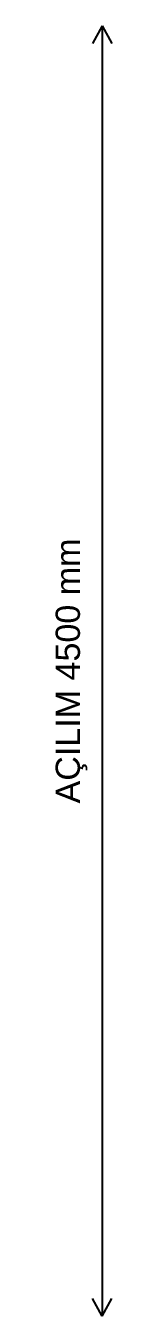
# Model space of a CAD drawing. Header units: millimetres. Extents: x -7074 to 8488, y -9300 to 1199.
# Drawn here: x -64 to 134, y -4500 to 0 of the extents above; entities that cross this region are included whole.
import ezdxf
from ezdxf.enums import TextEntityAlignment as Align

# ---------------------------------------------------------------- set-up
doc = ezdxf.new("R2010")
doc.units = ezdxf.units.MM
doc.layers.add('DIM', color=1, linetype='CONTINUOUS')
doc.styles.get("Standard").update_dxf_attribs({"font": 'arial.ttf'})

msp = doc.modelspace()

# ---------------------------------------------------------------- linework, layer by layer
at = {"layer": 'DIM', "color": 1}
for p, q in [((100, 0), (66.277243, -61.341468)), ((100, 0), (100, 0)), ((100, 0), (100, -4500)), ((100, 0), (133.722757, -61.341468)), ((100, -4500), (66.277243, -4438.658532)), ((100, -4500), (133.722757, -4438.658532)), ((100, -4500), (100, -4500))]:
    msp.add_line(p, q, dxfattribs=at)

# ---------------------------------------------------------------- texts
msp.add_text('AÇILIM 4500 mm', height=85, rotation=90, dxfattribs=at).set_placement((-20, -2250), align=Align.MIDDLE_CENTER)

doc.saveas('drawing.dxf')
